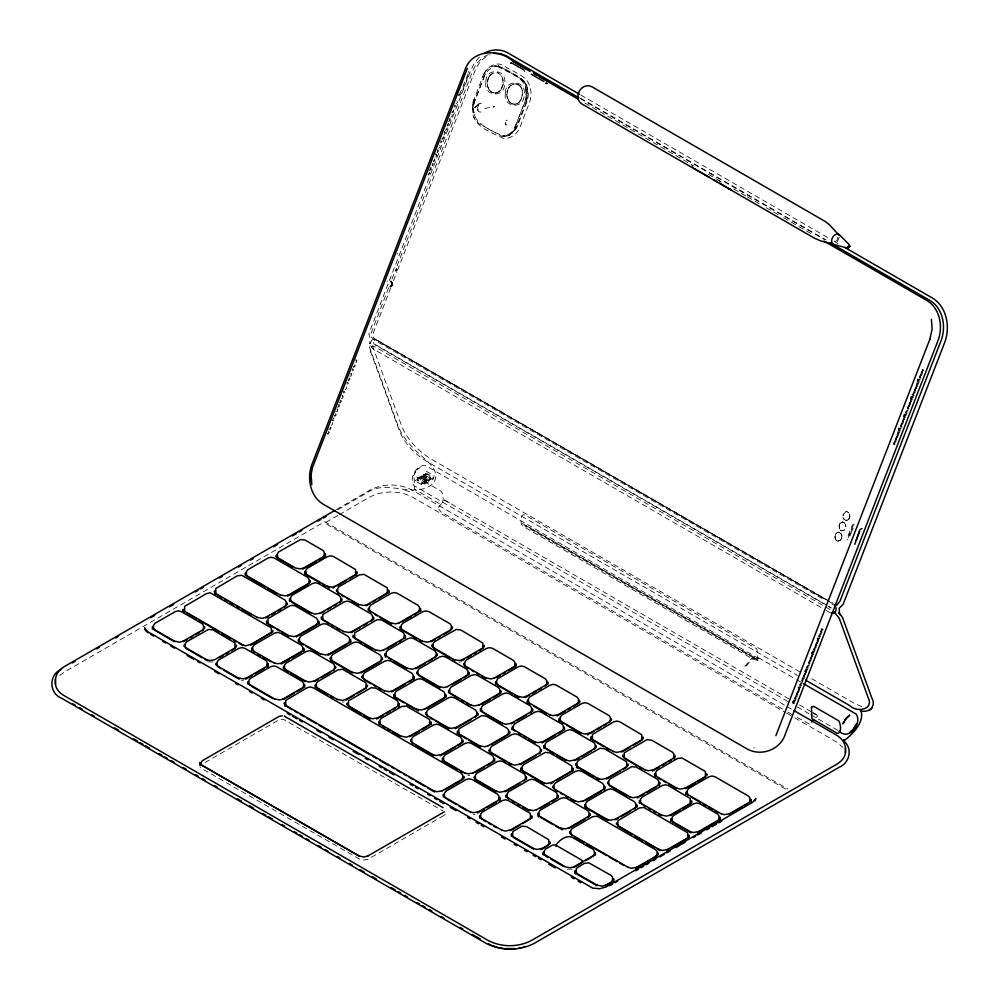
<?xml version="1.0" encoding="UTF-8"?>
<svg xmlns="http://www.w3.org/2000/svg" width="999" height="999" viewBox="0 0 999 999"><rect width="100%" height="100%" fill="white"/><g stroke="black" fill="none" stroke-linecap="round" stroke-linejoin="round"><path stroke-width="0.75" stroke-dasharray="5 3.75" d="M484.602 75.362L473.901 102.897L473.201 108.741L474.138 114.373M489.285 76.461L487.674 79.808L487.412 84.678M503.196 83.292L502.247 77.522L499.65 74.076M506.843 94.743L508.191 88.749M526.136 89.648L525.861 99.251L514.635 127.685M837.936 237.163L836.95 240.197L834.677 242.22M505.244 122.29L506.368 125.237M472.589 104.346L472.39 111.576M473.251 106.781L473.501 104.833M487.362 82.255L488.686 77.485M424.975 481.131C425.149 488.948 410.851 468.481 425.936 481.743C428.946 480.132 419.18 474.775 420.679 478.533M425.711 480.706L425.337 482.217L419.992 479.17L419.942 477.672L426.823 481.356L427.21 479.845M421.416 478.234C420.254 473.101 429.895 484.09 428.696 478.983M422.227 476.585C433.241 478.221 425.961 485.801 422.177 476.386M422.902 477.372L423.289 475.861L430.169 479.532L430.119 478.046L424.775 475L424.475 476.585M429.445 478.558C429.62 486.363 415.322 465.896 430.407 479.158C433.441 477.447 423.351 472.102 425.212 476.161M328.471 432.43L328.484 431.131M330.357 427.235L329.782 428.708M337.113 410.189L337.113 408.878M340.709 400.537L339.585 402.51M342.282 396.84L342.295 395.529M349.35 378.296L348.214 380.257M350.924 374.588L350.924 373.289M356.094 361.238L356.106 359.94M387.125 281.556L387.125 280.831M432.654 163.574L432.08 165.047M435.951 155.419L435.964 154.121M444.592 133.167L444.592 131.868M448.189 123.526L447.065 125.487M839.222 237.1L837.786 240.871L835.738 243.119M503.221 84.528L500.586 90.01M506.905 92.295L507.579 89.873M525.486 99.713L526.248 95.305L525.811 88.824M526.748 100.1L527.484 90.921M836.138 540.222L834.927 537.724L835.376 534.877M840.059 523.326L838.91 525.986L840.059 529.87M839.372 524.562L839.397 528.746M843.019 515.684L843.368 514.26M841.52 538.473L841.82 535.876L840.896 533.653M413.536 475.924L415.572 471.79L420.254 467.195M472.902 102.335L483.004 76.086M474.026 99.226L472.14 106.718L473.389 116.159M525.949 102.535L527.784 95.454L526.56 86.638M753.845 748.201L754.158 747.389M388.623 287.737L371.104 333.266L371.69 337.587L374.55 340.11L825.199 600.287M392.008 279.021L394.817 271.753M397.078 265.946L472.577 71.329C475.374 64.011 480.894 57.542 488.299 54.658M390.759 287.799L373.114 333.379L372.964 336.576L374.6 338.923L829.62 601.685M393.544 280.607L396.928 271.878M397.502 270.429L474.762 71.316C477.559 64.148 482.829 57.617 490.109 54.695M516.196 124.525L525.112 101.573M526.236 102.16L515.896 128.047M851.435 530.169L852.559 530.157M426.098 477.872C430.619 471.553 417.669 488.711 421.94 483.279M482.667 76.761L484.14 73.539M521.378 99.326L522.652 92.145M516.221 124.475C513.786 130.37 510.352 134.915 503.396 136.001L504.158 135.889L502.485 135.901C509.478 137.038 515.621 131.468 517.782 125.2L526.698 102.198C529.732 94.68 528.496 85.252 522.44 79.558M517.307 125.162L514.785 129.945M835.264 534.865L836.063 533.641M848.9 518.981L849.949 516.57L848.9 513.036M849.637 517.869L848.064 519.792M840.896 539.61L841.633 538.486M414.423 473.801L415.584 471.803M454.533 107.205L454.533 104.932L455.906 106.194L454.782 108.154M453.221 110.926L452.247 112.138M449.35 120.554L449.775 118.519M445.891 129.445L446.316 128.721M442.857 137.625L441.883 138.836M440.721 142.795L440.721 140.522L442.095 141.796L440.971 143.756M437.262 151.698L437.687 149.663M434.228 159.865L433.254 161.089M429.046 173.214L428.072 174.438M354.37 365.696L353.396 366.908M352.222 370.866L352.235 368.594L353.609 369.855L351.91 371.978M347.053 384.215L347.053 381.943L348.426 383.204L347.302 385.177M343.594 393.107L343.594 390.846L344.98 392.108L343.281 394.23M338.411 406.456L338.836 404.433M335.377 414.635L334.403 415.846M483.741 74.363C487.175 66.471 496.64 60.927 504.12 65.872C512.699 72.165 526.56 74.813 529.907 86.438C531.63 91.871 531.343 97.852 529.27 103.159L520.304 126.286C518.069 133.554 509.89 139.897 502.834 138.137C492.544 132.929 474.762 127.323 472.577 113.212M484.565 75.412L485.526 73.776M501.273 89.086C504.483 84.328 504.195 76.511 498.776 73.476M508.079 88.736L509.478 86.813M445.367 814.023L444.38 815.122M484.827 72.515C487.774 67.882 493.394 64.548 498.963 65.797L498.076 65.584L519.68 77.385L523.451 80.682M489.173 76.448L490.721 74.75M508.678 87.712L510.227 86.014M520.954 100.375L518.706 102.772L515.834 104.033M515.222 129.283L509.003 135.452L509.627 135.14L504.52 136.751L505.432 136.688L501.96 136.463L478.546 123.401L473.863 117.183M438.374 507.43L444.592 500.062L788.611 698.676M423.526 481.705L424.937 479.87M479.033 104.196L473.389 108.716L479.707 103.646C476.673 105.632 477.023 111.813 481.131 112.05C475.437 112.75 475.724 102.522 481.193 103.259L479.707 103.746M479.395 57.055L474.612 62.8L470.916 70.017L368.843 333.703L370.017 338.162L369.817 343.519L370.866 342.707L368.531 344.318L368.806 345.467L398.201 426.198C402.897 437.774 411.576 447.302 420.966 455.319C428.521 462.512 441.72 472.265 432.929 483.641C413.661 499.962 387.237 478.009 366.67 493.044L336.963 510.189M489.86 75.537L493.294 73.077L497.065 72.752M499.837 90.809L500.761 90.022M514.048 130.869L509.815 134.428L504.945 135.964M416.97 469.98L418.544 468.419M815.783 717.806L817.919 715.721M839.947 523.314L843.168 521.853L840.858 522.427M835.951 533.628L836.975 532.754M840.059 540.409L841.008 539.61M757.841 660.476L753.209 659.253L522.614 526.111C520.379 524.35 519.53 512.3 525.274 515.197L756.143 648.476L757.042 649.475L757.841 660.476L524.4 525.711M459.503 94.655L468.381 73.277L468.319 71.179M435.789 157.105L436.925 155.145L435.539 153.871M432.342 166.009L433.316 163.486M429.807 169.98L430.781 167.47M397.864 253.684L397.227 254.046M355.931 362.924L357.055 360.964L355.681 359.69M328.059 433.154L326.935 433.803L328.309 434.115L329.445 432.155L328.059 430.881M59.665 675.486L64.336 672.04L324.762 521.678L787.849 789.035M499.025 91.496L500.012 90.822M510.114 86.001L511.038 85.327M518.531 102.747L522.452 97.003L522.152 89.848M505.944 120.729L507.242 120.117M491.421 74.051L492.282 73.501M499.2 91.508L497.265 92.482M510.926 85.315L513.736 84.041M336.313 509.565L370.08 490.072C382.904 483.341 399.225 483.341 412.05 490.072L791.433 709.103M337.899 515.434L324.762 523.026L787.849 790.384M339.223 514.685L369.443 497.227C382.642 490.284 399.475 490.284 412.674 497.227L785.276 712.349M417.857 478.184L425.05 473.951L427.734 473.951L432.954 476.973L432.954 478.171L423.264 483.766L418.044 480.756L418.044 477.997M418.044 478.259L418.668 477.722M424.75 474.388L423.851 474.725M428.621 475.074L427.822 474.263L424.662 474.263M205.057 762.524L278.634 720.042L283.429 719.355L443.081 811.063M443.893 815.446L367.632 859.477L361.7 860.326L201.573 768.456L199.925 766.633M498.339 92.07L496.328 92.77M517.844 103.322L514.872 104.183M846.041 511.625L843.256 514.248L843.044 517.107M848.176 519.805L846.066 520.329L847.202 520.267M836.862 532.742L839.172 532.167L837.924 532.23M844.18 530.119L842.07 530.631L844.068 530.107L845.629 528.184L845.504 524.363L844.03 522.602M839.098 540.871L838.061 540.946L840.171 540.422M459.115 94.893L458.354 95.067M455.931 103.871L457.48 102.497L457.067 100.949M450.761 117.22L452.31 115.847L451.885 114.298M447.302 126.111L448.851 124.738L448.439 123.189M445.579 130.557L447.127 129.196L447.127 127.884M443.856 135.015L445.554 132.892L444.168 131.631M442.12 139.46L443.668 138.087L443.256 136.538M438.673 148.364L440.222 146.99L439.81 145.442M436.95 152.81L438.499 151.436L438.074 149.887M433.491 161.713L435.04 160.34L434.627 158.791M428.309 175.062L429.857 173.689L429.445 172.14M353.634 367.532L355.182 366.158L354.77 364.61M349.95 375.811L350.187 376.436L351.311 375.786L351.311 373.514M348.451 380.881L350 379.508L349.588 377.959M345.005 389.772L346.553 388.411L346.141 386.863M339.822 403.121L341.371 401.76L340.959 400.212M334.64 416.471L336.188 415.097L335.776 413.561M331.193 425.374L332.742 424.001L332.33 422.452M484.69 108.516L494.555 106.693L493.094 106.955M213.212 661.9L208.079 661.9M459.265 662.25L460.951 661.937M342.507 702.085L344.205 701.785M572.19 869.155L567.057 869.155M513.623 84.028L516.57 84.016M495.367 92.932L496.491 92.782M809.377 724.075L794.58 716.021M845.928 511.613L847.177 511.538M495.541 92.944L493.556 92.807M515.047 104.208L513.061 104.071M241.571 680.569L243.331 680.569M467.982 775.536L469.73 775.536M473.339 814.385L475.087 814.385M414.96 480.806L425.424 474.812L426.585 471.428M843.006 522.252L844.143 522.614M839.123 532.579L841.008 533.666L841.932 535.889M496.715 66.196L495.929 66.134L502.422 67.907L522.077 79.445M497.177 66.246L498.114 66.321C491.545 65.946 486.151 71.304 484.065 77.135L475.149 100.137C472.802 106.069 472.964 113.062 476.136 118.644C482.942 127.422 494.28 132.855 504.657 136.101L503.746 136.014M847.127 511.963L848.139 512.3M846.041 520.741L843.281 518.431M853.77 525.886L852.859 525.799L848.014 538.299L850.624 539.797M852.334 528.159L853.308 528.234M851.96 529.108L852.934 529.195M851.223 531.031L852.184 531.118M842.02 531.056L840.896 530.669M850.848 531.992L851.81 532.08M850.474 532.954L851.448 533.041M850.099 533.916L851.073 534.003M849.724 534.877L850.698 534.964M849.35 535.839L850.324 535.926M838.011 541.358L836.026 540.222M756.493 658.641C749.662 656.368 749.025 667.195 743.656 666.758C748.351 664.697 750.349 655.207 757.542 657.155L795.516 679.07M409.615 491.683L404.52 490.197M691.92 165.797L692.557 165.984M497.602 66.371C507.08 69.818 516.958 74.888 524.188 82.068M496.89 72.74L498.014 73.039M516.396 83.991L517.519 84.303M492.607 92.52L493.668 92.82M512.112 103.784L513.174 104.083M861.925 706.705L854.595 703.508L808.703 677.01M499.25 66.871L498.538 66.633C507.942 73.064 523.139 76.498 525.686 87.9M854.495 524.213L852.996 524.35L851.91 525.774L847.115 538.149L847.289 539.959M447.839 502.06L444.468 500.162L449.488 502.884M831.942 604.183L833.478 604.857M830.693 612.949L824.525 609.49M497.839 73.027L498.938 73.489M517.345 84.291L518.456 84.753M491.67 92.07L492.719 92.532M512.225 103.796L510.302 102.735M580.744 94.98L828.708 238.137M834.09 241.246L838.136 243.581M580.444 98.152L826.136 239.997M580.244 98.576L824.774 239.748M584.964 103.084L693.781 165.909M708.428 174.363L721.74 182.043M733.716 188.961L746.041 196.079M747.389 196.853L760.826 204.62M766.196 207.717L778.283 214.698M783.666 217.794L813.211 234.865M718.643 180.682L721.253 182.193M458.029 94.98L459.765 95.267L461.401 93.319L469.031 73.651L468.706 71.354M451.673 112.3L453.608 112.113L453.621 109.84M448.226 121.191L450.162 121.016L450.162 118.744M429.233 170.142L431.168 169.955L431.168 167.695M829.42 601.173L376.061 339.423C369.992 336.963 368.606 347.427 373.863 349.313L823.176 608.716M826.31 599.875L375.799 339.772C372.202 338.224 372.552 343.868 375.162 344.817L827.022 605.694M827.659 600.649L833.054 603.771M827.122 605.431L375.949 344.942L373.426 344.405L372.652 346.291L401.985 426.81C407.704 440.197 418.481 451.123 430.706 458.778L800.599 672.327M828.471 606.206L831.168 607.754M828.371 606.468L831.068 608.029M830.094 609.527L375.387 347.003L372.14 345.991L370.379 348.601L370.779 352.197L399.675 431.493C404.97 443.931 414.985 454.083 426.348 461.188L797.502 675.461M341.87 395.292L343.107 396.004L343.094 397.302L342.12 398.526L340.746 398.214M337.287 407.105L339.223 406.93L339.235 404.657M335.564 411.563L337.5 411.376L337.5 409.103M796.79 679.807L800.898 682.18M522.19 523.364L757.579 659.265M426.223 471.253L434.053 475.774L433.341 479.095L422.864 485.152L414.647 480.619M427.734 474.388L428.471 474.812M418.044 480.319L418.781 480.756L417.857 480.357M328.659 429.358L330.594 429.17L331.019 427.147M799.412 704.907L811.575 711.925M812.924 712.712L816.982 715.047M787.936 701.535L413.911 485.589C408.641 478.084 416.396 464.647 425.537 465.472L759.64 659.178L758.478 660.376L523.276 523.988M797.289 706.93L809.477 713.973M810.763 714.71L837.761 730.294M782.417 709.003L440.596 511.65L438.886 509.115M787.824 712.125L793.218 715.247M786.625 713.124L793.368 717.02M794.717 717.806L836.575 741.957L842.919 747.314M518.281 84.74L520.117 86.064M511.288 103.347L509.515 102.023M490.796 91.471L491.783 92.083M832.117 602.734L833.054 603.384M848.026 512.3L849.013 513.049M839.947 529.857L841.008 530.681M519.155 85.327L520.816 86.876M490.01 90.759L490.909 91.483M508.216 100.287L509.627 102.035M490.122 90.772L488.711 89.023M505.956 124.925L505.157 123.464M523.738 81.081L525.237 83.654M520.641 86.863L521.928 88.799M508.928 101.211L506.805 95.929M844.055 519.555L842.931 517.107M524.862 82.78L526.123 85.39M521.241 87.787L522.627 90.984M487.799 86.963L488.823 89.036M474.762 116.034L474.113 114.323M525.799 84.64L527.36 89.223M488.311 88.037L487.5 85.839M370.279 350.399L370.779 352.197M849.5 514.048L849.837 516.558M835.389 539.06L835.027 536.301M525.262 86.776L526.161 89.685M507.417 98.227L506.73 94.73M487.612 85.839L487.212 83.466M526.448 91.521L526.585 93.431M473.189 108.716L473.314 110.639M845.941 525.574L845.953 526.873M485.914 82.155C483.079 96.866 505.369 98.314 504.645 83.392C507.48 68.694 485.189 67.245 485.914 82.155M505.419 93.419C502.584 108.129 524.875 109.578 524.15 94.655C526.985 79.957 504.695 78.509 505.419 93.419M375.911 334.802L375.911 334.802M414.098 477.822L414.535 489.21L439.997 503.983C444.78 503.983 443.181 494.055 441.433 491.408L416.308 476.91L414.098 477.822M333.803 418.331L332.105 420.454L332.917 420.929L334.465 419.555L334.465 418.244L333.241 417.532L333.803 418.331M692.494 166.109L691.857 165.934L692.494 166.121M815.309 714.098L812.774 712.924L816.97 715.671L815.309 714.098"/><path stroke-width="1.5" d="M845.466 750.823C846.016 756.755 841.395 761.613 836.575 764.347L531.468 940.496C518.256 947.439 501.423 947.439 488.224 940.496L64.336 695.766C59.515 693.044 54.895 688.186 55.444 682.242M55.444 681.518C54.895 674.999 59.465 669.28 64.923 666.258L334.965 510.339M200.986 762.824L202.385 760.701L278.958 716.495L282.28 715.759M251.648 649.625L251.648 650.636L251.648 648.039L253.259 650.886M289.61 600.049L289.61 601.061L289.61 598.451L291.221 601.298M303.821 649.962L303.821 650.973L303.821 648.376L302.21 651.223L282.08 662.849M304.67 687.212L304.67 684.615L303.059 687.462M318.806 622.864L318.806 623.875L318.806 621.266L317.195 624.113M324.85 557.142L325.387 555.157M341.783 601.398L341.783 598.788L340.172 601.635M350.612 641.221L350.612 642.232L350.612 639.635L349.001 642.482M388.773 591.758L388.773 592.769L388.773 590.172L387.162 593.019M420.579 610.114L420.579 611.138L420.579 608.528L418.968 611.376M431.044 721.827L431.044 724.425L431.044 722.839L429.433 724.662M442.47 759.802L442.47 760.813L442.47 758.216L444.08 761.063M457.455 732.704L457.455 733.716L457.455 731.106L459.065 733.953M463.686 778.009L463.686 776.423L463.686 779.02M480.432 711.226L480.432 708.628L482.042 711.475M494.655 761.151L494.655 758.541L493.044 761.388M495.616 684.253L495.616 681.643L497.227 684.49M512.237 728.583L512.237 729.595L512.237 726.985L513.848 729.832M521.066 769.43L521.066 770.441L521.066 767.831L522.677 770.679M527.422 701.598L527.422 702.609L527.422 699.999L529.033 702.846M543.244 853.733L543.244 854.744L543.244 852.135L544.855 854.982L543.468 853.933L565.571 866.945L570.554 867.794L573.901 866.82M544.043 746.94L544.043 747.951L544.043 745.354L545.654 748.201M559.228 719.954L559.228 720.966L559.228 718.368L560.839 721.216M575.586 874.088L575.049 872.09M591.033 738.323L591.033 739.335L591.033 736.725L592.644 739.572M639.46 802.035L639.46 803.046L639.46 800.436L641.071 803.283M655.182 777.035L654.645 775.049M671.028 820.254L671.028 821.265L671.028 818.668L672.639 821.515M686.213 793.268L686.213 794.292L686.213 791.683L687.824 794.53M755.756 798.451L755.119 800.836M845.466 750.099C846.016 743.568 841.433 737.861 835.988 734.827L794.13 710.664M456.893 93.244L457.092 92.208M844.879 247.477L932.467 298.052C947.227 307.143 950.486 327.709 944.517 342.994L843.069 604.407L839.235 608.191L839.46 613.249L842.532 617.544L871.89 698.114C876.772 706.43 868.418 713.461 860.389 710.701L861.375 709.627L860.913 710.214C864.809 722.564 852.609 734.003 843.818 741.033L843.88 739.747L843.855 741.133C852.984 748.351 849.625 762.886 839.347 767.182L534.24 943.331C519.53 951.073 500.774 951.073 486.063 943.331L61.563 698.239C48.676 693.144 48.676 674.288 61.563 669.193M843.843 742.382L843.88 739.747M311.8 484.69L311.126 474.8L312.3 468.032M849.35 246.578L849.138 245.629L848.85 247.615L849.475 246.803L849.475 245.717L848.338 247.702L849.162 247.053L848.713 245.829L849.262 247.252L848.226 246.428L849.649 246.378L848.151 247.552L848.988 247.402L849 245.667L849.562 246.741L848.089 247.44L849.612 246.553L848.051 246.978L849.375 245.654L848.813 246.778L848.338 246.266L849.287 246.89M849.212 246.428C848.913 245.991 848.101 248.551 848.925 246.591M396.653 269.518L395.916 270.841M792.831 701.485L792.831 702.784L794.055 703.496L793.643 701.947L795.192 700.586L793.805 700.274M811.825 652.547L811.825 653.846L813.049 654.557L812.637 653.009L814.185 651.635L812.799 651.323M392.045 285.102L391.758 282.18M755.619 799L752.597 802.334L606.093 886.925L599.737 888.748L592.694 888.111L147.777 631.73L144.755 628.396M856.418 723.738L853.021 729.632L849.762 732.392M312.287 468.056L467.357 68.382M929.794 339.448L932.092 329.258L931.418 319.318M266.833 666.683L267.17 662.312L265.821 660.439L244.817 648.314L241.87 647.602L238.911 648.314L218.494 660.102L217.145 661.975L217.145 665.346M323.963 556.668L324.3 552.297L322.952 550.424L305.057 540.084L300.549 539.547L278.721 551.873L277.385 553.746L277.722 558.116L292.57 566.982M403.983 638.611L404.308 634.24L402.972 632.367L381.968 620.242L379.021 619.53L376.061 620.242L354.633 632.904L354.633 638.274L362.113 642.881M397.827 706.555L398.151 702.185L396.815 700.311L375.811 688.186L371.303 687.649L348.476 700.861L348.476 706.218L361.139 713.823M412.799 679.457L413.136 675.087L411.8 673.214L390.796 661.088L387.837 660.376L384.89 661.088L364.46 672.876L363.124 674.75L363.124 678.121L364.46 679.994M444.605 697.814L444.942 693.443L443.606 691.57L422.602 679.445L419.642 678.733L416.695 679.445L396.266 691.246L394.93 693.119L395.267 697.477M514.572 666.708L514.91 662.349L513.573 660.476L492.569 648.351L489.61 647.639L486.663 648.351L466.233 660.139L464.897 662.012L464.897 665.384M498.588 800.486L498.926 796.116L497.589 794.242L472.065 779.507L469.118 778.808L466.158 779.507L445.741 791.308L444.405 793.181L444.405 796.54M556.843 798.363L557.18 794.005L555.844 792.132L534.84 780.007L531.88 779.295L528.933 780.007L508.503 791.795L507.167 793.668L507.167 797.027L508.503 798.913M603.633 789.622L603.97 785.264L602.622 783.391L581.618 771.265L578.671 770.554L575.711 771.265L555.294 783.054L553.946 784.927L553.946 788.298M658.416 785.501L658.753 781.143L657.404 779.27L636.4 767.145L631.905 766.608L610.077 778.933L608.741 780.806L608.741 784.178L610.077 786.051L626.91 795.766M673.601 758.528L673.938 754.158L672.589 752.284L651.585 740.159L647.09 739.622L624.25 752.821L624.25 758.191L636.912 765.783M718.693 820.304L719.03 815.946L717.682 814.073L699.787 803.733L696.827 803.021L693.88 803.733L673.451 815.521L672.115 817.394L672.115 820.766L673.451 822.639L691.071 832.804M749.65 802.434L749.987 798.064L748.651 796.191L714.972 776.747L712.012 776.036L709.065 776.747L688.636 788.536L687.3 790.409L687.3 793.78L688.636 795.654M457.642 90.809L459.278 86.601M460.364 83.791L464.173 73.976M929.807 339.41L775.861 735.676M859.627 530.319L854.807 544.305M856.243 540.309L859.602 531.668M843.868 721.74L842.969 723.913L846.415 717.919L849.762 715.109L845.029 719.755M267.707 667.157L268.244 666.183M356.968 572.814L355.357 574.65M356.431 575.387L356.968 571.803M373.589 618.169L371.978 619.992M405.394 636.525L403.783 638.361M399.238 704.47L397.627 706.305M398.701 707.042L399.238 706.068M413.686 679.932L414.223 678.958M437.2 654.894L435.589 656.718M452.385 627.909L450.774 629.732M446.029 695.729L444.418 697.564M469.006 673.251L467.395 675.087M484.19 646.266L482.579 648.101M462.849 741.196L461.238 743.031M477.834 714.098L476.223 715.933M500.811 691.608L499.2 693.443M515.996 664.635L514.385 666.458M515.459 667.195L515.996 666.221M463.686 777.434L462.087 779.27M509.64 732.454L508.029 734.29M532.617 709.977L531.006 711.812M547.802 682.991L546.191 684.827M500.012 798.401L498.401 800.236M499.475 800.973L500.012 799.999M526.461 777.921L524.85 779.757M541.433 750.823L539.822 752.659M564.423 728.333L562.812 730.169M579.607 701.348L577.996 703.184M531.818 816.77L530.207 818.593M558.266 796.29L556.655 798.114M573.239 769.18L571.628 771.016M596.228 746.703L594.617 748.538M611.4 719.717L609.802 721.553M550.074 842.944L548.463 844.779M590.072 814.647L588.461 816.483M605.044 787.549L603.433 789.372M604.507 790.109L605.044 786.538M628.021 765.059L626.423 766.895M643.206 738.074L641.595 739.909M595.429 853.483L593.818 855.319M636.85 805.906L635.239 807.741M659.827 783.428L658.216 785.264M675.012 756.443L673.401 758.278M659.29 785.988L659.827 782.417M674.475 759.003L675.012 755.431M613.686 879.669L612.075 881.505M658.191 853.983L656.58 855.806M691.633 801.785L690.022 803.621M706.817 774.799L705.207 776.635M689.148 836.101L687.537 837.936M720.117 818.231L718.506 820.054M751.073 800.349L749.462 802.185M854.382 727.821L855.544 725.811M917.582 379.982L917.994 379.258M911.088 397.053L910.676 399.076L911.9 399.787L911.488 398.239L913.036 396.865L911.65 396.553M904.182 414.847L903.77 416.87L904.994 417.582L904.582 416.046L906.13 414.672L904.744 414.36M898.588 428.921L899.013 428.196M396.228 270.617L396.503 268.956M271.541 632.417L251.024 644.954M545.953 83.292L547.102 83.466M860.226 529.283L862.012 528.546M851.423 731.193L852.996 729.645M811.513 721.977L813.648 719.892M870.054 710.002L872.09 708.016M817.419 638.473L819.367 638.286L817.819 639.66L818.231 641.208L817.419 640.734M798.438 687.412L800.374 687.237L798.825 688.598L799.237 690.147L798.426 689.685M202.21 630.831L203.559 628.958L203.559 625.586L202.21 623.713L181.206 611.588L178.259 610.876L175.3 611.588L154.882 623.376L153.546 625.249L153.546 628.621M284.79 607.005L286.139 605.132L286.139 601.76L284.79 599.887L241.733 575.299L237.225 575.836L215.796 588.498L215.796 593.868L222.14 597.827M339.36 602.759L340.372 601.885M371.166 621.128L372.515 619.243L372.515 615.884L371.166 614.01L350.162 601.885L347.215 601.173L344.255 601.885L322.827 614.547L322.827 619.917L329.008 623.776M348.189 643.606L349.188 642.732M302.247 688.586L303.246 687.699M333.204 670.704L334.215 669.829M418.156 612.499L419.155 611.625M379.995 661.962L381.331 660.089L381.331 656.73L379.995 654.857L358.991 642.732L356.031 642.02L353.084 642.732L332.667 654.52L331.318 656.393L331.656 660.751M449.962 630.869L451.298 628.995L451.298 625.624L449.962 623.751L428.958 611.625L425.999 610.913L423.052 611.625L402.634 623.413L401.286 625.287L401.286 628.658M434.777 657.841L436.113 655.968L436.113 652.609L434.777 650.736L413.773 638.611L410.814 637.899L407.867 638.611L387.45 650.399L386.101 652.272L386.438 656.63M467.582 675.336L463.898 677.759M498.389 694.567L499.388 693.693M475.399 717.057L476.748 715.184L476.748 711.812L475.399 709.939L454.408 697.814L451.448 697.102L448.501 697.814L428.072 709.602L426.735 711.475L426.735 714.847M461.426 743.281L457.742 745.704M545.379 685.951L546.715 684.078L546.715 680.706L545.379 678.833L524.375 666.708L521.416 665.996L518.469 666.708L498.039 678.496L496.703 680.369L496.703 683.741L498.039 685.614M530.194 712.936L531.53 711.063L531.53 707.692L530.194 705.818L509.19 693.693L506.231 692.981L503.284 693.693L482.854 705.481L481.518 707.354L481.518 710.726M507.205 735.414L508.216 734.54M461.263 780.394L462.275 779.52M492.232 762.512L493.231 761.638M578.184 703.433L573.151 706.63M539.01 753.783L540.022 752.909M524.038 780.881L525.374 779.008L525.374 775.636L524.038 773.763L503.034 761.638L500.074 760.926L497.127 761.638L476.698 773.426L475.362 775.299L475.362 778.671L476.698 780.544M608.978 722.677L609.989 721.802M593.793 749.662L595.142 747.789L595.142 744.417L593.793 742.544L572.802 730.419L569.842 729.707L566.895 730.419L546.465 742.207L545.129 744.08L545.129 747.452M587.649 817.607L588.985 815.733L588.985 812.362L587.649 810.489L566.645 798.363L563.686 797.652L560.739 798.363L540.309 810.152L538.973 812.025L539.31 816.395M634.427 808.865L635.776 806.992L635.776 803.621L634.427 801.747L613.423 789.622L610.476 788.91L607.517 789.622L587.1 801.41L585.751 803.283L585.751 806.655L587.1 808.528M592.994 856.443L594.005 855.569M547.652 845.903L548.988 844.03L548.651 839.659L526.648 826.66L522.14 826.123L512.862 831.505L512.524 835.876L513.861 837.749L533.279 848.963M203.022 629.707L204.633 626.86L204.633 628.446M323.776 556.418L325.387 553.571L325.387 556.168M308.591 583.404L310.202 580.556L310.202 582.142M285.614 605.881L287.213 603.034L287.213 604.62M266.633 666.433L268.244 663.586L268.244 665.172M334.016 669.58L335.627 666.733L335.627 668.331M380.806 660.839L382.417 657.991L382.417 659.59M365.821 687.949L367.432 685.102L367.432 686.688M412.612 679.208L414.223 676.36L414.223 677.946M390.809 286.513L392.395 284.078L391.096 281.568M391.658 285.976L390.147 286.701M270.629 632.979L272.764 630.444L272.764 632.03M72.365 662.961L75.062 661.4M96.666 648.925L99.363 647.364M115.559 638.024L118.269 636.463M150.662 617.757L154.708 615.409M169.568 606.843L173.614 604.507M195.217 592.032L197.914 590.471M200.612 588.911L203.309 587.35M219.518 577.996L222.215 576.448M238.411 567.095L241.109 565.534M250.562 560.077L253.259 558.516M273.514 546.828L277.56 544.492M292.42 535.914L296.466 533.578M299.163 532.017L301.86 530.457M318.069 521.103L320.766 519.542M323.464 517.981L326.161 516.433M303.634 568.044L324.038 556.268M302.834 569.155L316.246 561.413M318.931 559.865L322.952 557.542M182.892 641.333L203.284 629.557M183.429 641.67L187.45 639.348M190.135 637.799L192.819 636.251M195.504 634.702L199.525 632.379M288.449 595.029L308.853 583.241M287.65 596.141L307.779 584.527M265.472 617.507L285.876 605.731M266.009 617.857L268.694 616.308M271.378 614.76L275.399 612.424M278.084 610.876L280.769 609.328M335.227 586.276L355.619 574.5M337.1 585.851L346.491 580.419M349.175 578.871L355.557 574.9L355.557 569.53L333.541 556.53L330.594 555.819L327.635 556.53L307.217 568.319L305.869 570.192L306.206 574.562M219.256 657.717L223.277 655.394M225.961 653.846L228.646 652.285M231.331 650.736L235.027 648.314L235.027 642.956L213.012 629.944L208.516 629.407L186.688 641.745L185.339 643.618L185.339 646.977L186.688 648.851L202.223 657.829M250.487 644.605L270.879 632.829M320.042 613.261L340.434 601.485M321.915 612.837L324.6 611.288M327.285 609.727L331.306 607.404M333.991 605.856L336.675 604.308M297.065 635.739L317.457 623.963M296.253 636.863L316.383 625.249L317.719 623.364L317.719 620.004L316.383 618.131L295.379 606.006L292.432 605.294L289.473 606.006L268.044 618.668L268.044 624.025L274.226 627.896M367.033 604.645L387.425 592.857M366.221 605.756L370.242 603.433M372.927 601.885L375.612 600.337M378.296 598.788L387.362 593.256L387.362 587.899L363.948 574.363L359.44 574.9L339.023 586.688L337.674 588.561L337.674 591.932M246.503 678.059L266.895 666.271M245.692 679.17L252.397 675.299M255.082 673.751L264.485 668.331M302.472 651.073L280.744 663.361L277.098 663.686L273.751 662.712M281.268 663.96L289.323 659.315M292.008 657.767L301.398 652.347M351.848 631.618L372.24 619.842M351.036 632.742L360.427 627.322M363.112 625.774L367.145 623.451M328.858 654.108L349.263 642.332M328.059 655.232L346.84 644.38M398.838 623.001L419.23 611.226M402.048 621.803L411.451 616.371M414.123 614.822L416.808 613.274M282.917 699.088L303.321 687.3M313.886 681.206L334.278 669.43M283.454 699.425L294.193 693.231M296.878 691.683L300.899 689.36M314.423 681.555L318.444 679.233M321.129 677.684L330.519 672.252M383.653 649.987L404.046 638.211M386.863 648.776L396.266 643.356M398.951 641.808L401.623 640.259M360.664 672.464L381.069 660.689M361.201 672.814L378.646 662.737M430.631 641.358L451.036 629.582M431.168 641.708L435.202 639.385M437.887 637.837L440.571 636.288M443.244 634.74L448.613 631.643M345.691 699.575L366.084 687.787M346.228 699.912L354.27 695.267M356.955 693.718L366.021 688.199L366.021 682.829L342.607 669.293L338.099 669.829L317.682 681.618L316.333 683.491L316.671 687.861M415.459 668.343L435.851 656.568M415.984 668.693L425.387 663.274M428.072 661.725L432.092 659.402M392.47 690.833L412.874 679.058M391.67 691.957L405.082 684.203M409.115 681.88L411.8 680.331M462.437 659.727L482.842 647.951M461.638 660.851L464.323 659.303M467.008 657.742L471.029 655.419M473.713 653.87L476.398 652.322M479.083 650.774L482.767 648.351L482.767 642.981L460.764 629.982L456.256 629.445L434.428 641.77L433.091 643.643L433.091 647.015L434.428 648.888L449.962 657.854M377.497 717.931L397.889 706.156M376.685 719.055L383.391 715.184M386.076 713.623L390.109 711.3M392.794 709.752L395.479 708.204M447.252 686.713L467.657 674.937M451.823 684.727L461.213 679.308M424.275 709.19L444.68 697.414M426.161 708.766L443.606 698.688M494.243 678.084L514.647 666.308M496.128 677.659L500.149 675.336M502.834 673.788L505.519 672.24M508.204 670.691L513.573 667.582M409.303 736.288L429.695 724.512M409.827 736.638L419.23 731.218M421.915 729.67L429.632 724.912L429.632 719.555L406.218 706.018L401.71 706.555L381.293 718.343L379.945 720.217L380.282 724.587M479.058 705.069L499.463 693.294M480.944 704.645L490.334 699.225M493.019 697.677L497.04 695.341M456.081 727.559L476.486 715.784M455.282 728.671L471.378 719.38M526.048 696.453L546.453 684.677M525.249 697.577L529.27 695.242M531.955 693.693L535.976 691.37M538.661 689.822L541.346 688.274M441.108 754.657L461.501 742.881M440.297 755.781L455.057 747.252M510.864 723.438L531.268 711.663M511.401 723.776L514.085 722.227M516.77 720.679L526.161 715.259M487.887 745.916L508.291 734.14M491.108 744.717L505.869 736.188M557.854 714.809L578.259 703.034M557.042 715.933L565.097 711.288M567.782 709.74L570.466 708.191M441.945 790.896L462.35 779.12M472.902 773.014L493.306 761.238M445.167 789.685L459.927 781.168M474.787 772.589L484.178 767.17M486.863 765.621L490.884 763.298M542.669 741.795L563.074 730.019M541.87 742.919L555.282 735.164M557.966 733.616L562 731.293M519.692 764.285L540.097 752.497M520.229 764.622L536.326 755.331M367.632 856.106L444.23 811.887M589.66 733.179L610.064 721.403M590.197 733.516L594.218 731.193M596.903 729.645L600.936 727.322M603.621 725.774L606.293 724.225M504.707 791.383L525.112 779.607M505.244 791.732L520.004 783.204M478.259 811.862L498.663 800.087M477.46 812.986L484.165 809.103M486.85 807.554L496.241 802.135M574.475 760.164L594.88 748.376M575.012 760.501L579.033 758.179M581.718 756.63L591.121 751.211M551.498 782.642L571.89 770.866M550.686 783.765L553.371 782.217M556.056 780.669L571.828 771.265L571.828 765.896L549.812 752.896L545.317 752.359L523.488 764.685L522.152 766.558L522.152 769.929L523.488 771.802L544.205 783.765M621.465 751.535L641.857 739.76M622.002 751.885L630.057 747.24M632.742 745.691L641.795 740.159L641.795 734.802L619.78 721.79L616.833 721.078L613.873 721.79L592.444 734.465L592.444 739.822L603.808 746.678M536.513 809.739L556.918 797.964M539.735 808.541L549.125 803.121M551.81 801.573L555.844 799.237M510.064 830.219L530.469 818.443M510.601 830.569L519.992 825.149M522.677 823.601L530.394 818.843L530.394 813.486L508.391 800.486L505.432 799.774L502.485 800.486L482.055 812.274L480.719 814.148L480.719 817.519L482.055 819.392M606.281 778.521L626.685 766.745M606.818 778.87L620.242 771.116M622.914 769.567L626.61 767.145L626.61 761.775L604.607 748.775L600.099 748.239L578.271 760.564L576.935 762.437L576.935 765.808L578.271 767.682L593.806 776.648M583.304 800.998L603.696 789.222M585.177 800.574L601.286 791.283M653.271 769.904L673.663 758.116M652.459 771.016L659.178 767.145M661.862 765.596L665.883 763.273M668.568 761.725L671.253 760.177M568.319 828.109L588.723 816.333M568.856 828.446L584.964 819.155M541.87 848.588L548.726 844.63M541.071 849.712L546.328 846.665M638.086 796.877L658.491 785.102M637.275 798.001L643.993 794.13M646.678 792.582L656.068 787.162M615.109 819.367L635.501 807.592M615.646 819.717L618.331 818.169M621.003 816.608L630.406 811.188M685.077 788.261L705.469 776.485M685.614 788.611L695.004 783.179M697.689 781.63L705.406 776.885L705.406 771.515L681.992 757.979L677.484 758.516L657.067 770.304L655.719 772.177L656.056 776.548M573.676 866.945L594.08 855.169M574.1 867.357L581.468 863.111M585.639 860.701L591.77 857.154M669.892 815.246L690.284 803.471M670.429 815.596L679.819 810.164M682.504 808.616L690.222 803.87L690.222 798.501L668.206 785.501L665.259 784.789L662.3 785.501L641.882 797.289L640.546 799.163L640.546 802.534L641.882 804.407M605.481 885.314L612.362 881.343M636.438 867.432L656.842 855.656M667.407 849.562L687.799 837.786M698.363 831.68L718.768 819.904M729.32 813.81L749.725 802.035M605.993 885.676L612.262 881.755L612.599 877.384L611.263 875.511L588.848 862.849L584.353 863.386L576.473 868.231L576.136 872.602L577.472 874.475L596.89 885.688M635.639 868.556L645.029 863.136M647.714 861.588L650.399 860.039M653.084 858.478L657.105 855.057L657.105 851.697L655.769 849.812L597.04 816.183L592.544 816.72L572.115 828.521L570.779 830.394L570.779 833.753L572.115 835.626M666.595 850.686L669.28 849.138M671.965 847.577L687.737 838.186L687.737 832.816L643.831 807.454L639.323 807.991L617.894 820.654L617.894 826.011L632.192 834.565M697.552 832.804L717.682 821.19M732.542 812.612L741.932 807.18M744.617 805.631L747.302 804.083M609.877 885.726L612.487 884.215M615.084 882.716L617.657 881.23M635.851 870.728L638.411 869.255M641.033 867.731L643.718 866.183M646.153 864.784L648.838 863.223M653.109 860.763L655.794 859.215M659.827 856.88L664.385 854.257M666.795 852.859L670.404 850.773M675.774 847.676L680.044 845.216M681.143 844.58L685.164 842.257M693.194 837.624L695.604 836.238M697.752 834.989L701.36 832.904M706.73 829.807L709.415 828.258M712.1 826.71L716.383 824.237M718.818 822.826L721.753 821.141M367.944 855.931L363.811 856.992L358.916 855.931L200.712 764.547L199.837 762.861M484.99 52.922C491.983 48.926 500.986 48.963 507.967 52.959L579.395 94.206M250.724 644.48L246.066 645.741L243.394 645.192M605.731 885.164L602.36 886.163L597.152 885.176M303.858 567.907L300.512 568.893L295.529 568.044L277.909 557.867L276.298 556.031M288.674 594.892L285.327 595.866L280.12 594.892M183.117 641.196L179.77 642.182L174.563 641.196M335.452 586.151L332.105 587.125L326.898 586.151M265.697 617.382L262.35 618.356L257.143 617.382M320.267 613.136L315.06 614.11L311.688 613.124M367.257 604.507L363.911 605.481L358.703 604.507M297.277 635.614L293.943 636.588L288.961 635.739L268.244 623.788L266.633 621.952M352.073 631.493L348.726 632.467L343.519 631.493M246.728 677.921L243.381 678.895L238.174 677.921M399.051 622.877L395.716 623.851L390.509 622.877M329.083 653.97L325.749 654.957L320.542 653.97M383.878 649.862L380.532 650.836L375.324 649.862M314.111 681.081L308.903 682.055L305.532 681.068M283.142 698.95L279.795 699.924L274.6 698.95M430.856 641.233L427.51 642.207L422.302 641.233M360.889 672.339L357.542 673.314L352.335 672.339M415.671 668.219L412.337 669.193L407.13 668.219M345.916 699.437L342.57 700.411L337.362 699.437M462.662 659.602L459.315 660.576L454.108 659.602M392.694 690.696L389.348 691.683L384.14 690.696M447.477 686.575L444.13 687.562L438.936 686.575M377.722 717.806L372.515 718.781L369.168 717.806M494.468 677.959L491.121 678.933L485.914 677.959M424.5 709.065L421.153 710.039L415.946 709.065M479.283 704.944L474.075 705.918L470.729 704.944M409.515 736.163L406.181 737.137L400.974 736.163M526.273 696.315L522.927 697.302L517.719 696.315M456.306 727.422L451.098 728.396L447.752 727.422M511.088 723.301L505.881 724.287L502.534 723.301M441.321 754.532L436.113 755.506L432.779 754.532M558.079 714.685L552.872 715.659L549.525 714.685M488.111 745.791L484.765 746.765L479.557 745.791M542.894 741.67L537.687 742.644L534.34 741.67M473.126 772.889L467.919 773.863L464.572 772.889M442.17 790.758L436.963 791.745L433.616 790.758M589.885 733.041L584.677 734.028L581.331 733.041M519.917 764.148L514.71 765.122L511.363 764.148M574.7 760.027L569.492 761.001L566.146 760.027M504.932 791.245L499.725 792.232L496.378 791.245M621.69 751.41L616.483 752.384L613.136 751.41M478.484 811.737L473.276 812.711L469.93 811.737M551.723 782.517L546.515 783.491L543.169 782.517M606.505 778.396L601.298 779.37L597.951 778.396M536.738 809.615L533.391 810.589L528.409 809.739L507.205 797.502M653.496 769.767L648.289 770.741L644.917 769.754M510.289 830.094L505.082 831.068L501.735 830.094M583.528 800.873L578.321 801.847L574.974 800.873M638.311 796.752L633.104 797.726L629.757 796.752M568.543 827.971L565.197 828.958L559.989 827.971M685.302 788.136L680.094 789.11L676.748 788.136M542.095 848.451L536.888 849.437L533.541 848.451M615.334 819.242L610.127 820.216L606.78 819.242M670.117 815.122L666.77 816.096L661.613 815.147M729.545 813.686L724.337 814.66L720.991 813.686M698.588 831.555L693.381 832.529L690.034 831.555M667.632 849.425L662.424 850.411L659.078 849.425M636.663 867.307L631.455 868.281L628.109 867.307M332.904 587.974L334.415 587.4M587.337 734.877L588.848 734.29M848.813 247.115L848.426 246.965M523.114 947.089L525.274 946.453M919.942 379.071L918.393 380.444L918.805 381.993L917.582 381.281M916.832 383.204L918.206 383.529L916.657 384.89L917.082 386.438L916.27 385.976M907.854 410.214L906.305 411.588L906.717 413.136L905.494 412.425M900.948 428.022L899.4 429.383L899.812 430.931L898.588 430.219M897.839 432.155L899.225 432.467L897.676 433.841L898.089 435.389L897.277 434.915M821.428 629.083L822.814 629.395L821.265 630.756L821.678 632.305L820.866 631.843M809.003 664.984L807.454 666.358L807.866 667.906L806.643 667.195M805.893 669.118L807.279 669.43L805.731 670.804L806.143 672.352L804.769 671.091M802.447 678.021L803.82 678.333L802.272 679.707L802.697 681.256L801.885 680.781M802.097 682.779L800.549 684.153L800.961 685.701L799.737 684.989M518.656 948.138L520.904 947.651M515.172 948.625L504.507 948.625M493.931 53.322L500.611 53.646L506.268 55.857L578.896 97.79M833.528 244.168L821.041 241.046L814.572 238.249L581.992 103.996C571.865 97.64 582.042 81.056 592.357 87.025L824.974 221.328L829.42 224.725L839.222 235.377M831.418 613.074C836.325 614.223 837.424 608.166 834.652 605.219M390.422 281.343L391.233 281.581M834.365 605.082L837.062 604.932L840.097 600.936L940.971 340.934C946.328 327.21 943.393 308.753 930.156 300.587L830.181 242.869M503.346 948.463L498.776 947.651M546.715 83.416L545.916 83.254M510.639 63.299L510.726 63.312M847.015 247.964L833.116 244.293C829.058 241.096 834.128 232.317 838.923 234.241L849.05 244.443M497.639 947.414L492.357 945.641M327.922 587.4L329.445 587.974M416.983 710.314L418.494 710.901M561.026 829.22L562.537 829.807M730.194 189.385L730.868 189.648L728.97 188.774L730.868 189.648M513.324 61.314L527.047 69.106M533.379 72.902L547.102 80.682M206.368 659.565L209.715 660.539L214.698 659.69L235.09 647.914L236.438 645.217L236.438 646.815M528.409 809.739L529.895 810.364M285.102 716.495L284.253 716.108L443.081 807.691M488.486 943.793L491.333 945.241M514.085 62.163C499.55 48.039 471.116 49.151 464.685 70.742L312.125 463.923C306.768 477.597 309.815 495.941 322.989 504.07L746.877 748.8C761.101 756.98 780.569 749.774 785.376 733.915L937.924 340.746C943.281 327.06 940.234 308.716 927.06 300.587L823.963 241.071M515.422 62.937L530.069 71.391M534.14 73.739L536.813 75.287M539.472 76.823L578.271 99.213M511.313 62.687L523.801 69.893M531.381 74.276L543.856 81.481M693.706 168.232L709.402 177.298M713.323 179.57L717.257 181.83M719.867 183.341L729.033 188.624M922.577 369.705L923.388 370.179L921.84 371.541L922.252 373.089L921.44 372.627M920.853 374.15L921.665 374.625L920.116 375.999L920.529 377.547L919.717 377.073M915.671 387.5L916.483 387.974L914.934 389.348L915.346 390.896L914.535 390.422M913.948 391.958L914.759 392.42L913.211 393.793L913.623 395.342L912.399 394.63M910.489 400.849L911.3 401.323L909.752 402.697L910.176 404.233L909.365 403.771M908.765 405.307L909.577 405.769L908.029 407.142L908.441 408.691L907.629 408.216M903.583 418.656L904.395 419.118L902.846 420.492L903.271 422.04L902.459 421.566M901.86 423.101L902.671 423.564L901.123 424.937L901.535 426.486L900.723 426.024M896.677 436.451L897.489 436.913L895.941 438.286L896.365 439.835L895.554 439.373M894.954 440.896L895.766 441.371L894.217 442.732L894.629 444.28L893.406 443.568M820.279 633.366L821.091 633.841L819.542 635.214L819.954 636.763L818.73 636.051M816.82 642.27L817.632 642.744L816.083 644.105L816.508 645.654L815.696 645.192M815.097 646.715L815.908 647.19L814.36 648.563L814.772 650.112L813.548 649.4M811.65 655.619L812.462 656.081L810.913 657.454L811.325 659.003L810.514 658.541M809.914 660.064L810.726 660.539L809.178 661.912L809.602 663.461L808.79 662.986M804.744 673.413L805.556 673.888L804.008 675.262L804.42 676.798L803.608 676.335M805.606 680.144L850.137 705.856C856.98 712.749 874.3 709.615 868.119 697.489L839.26 618.269L834.327 612.062M803.596 683.741L856.056 714.023C862.736 723.089 848.825 741.483 839.048 731.043M797.839 691.208L798.651 691.683L797.102 693.056L797.514 694.605L796.702 694.13M796.103 695.666L796.915 696.128L795.366 697.502L795.791 699.05L794.555 698.338M306.144 574.175L327.123 586.276M337.724 592.395L358.928 604.645M369.53 610.764L390.721 623.001M401.573 629.258L422.527 641.358M433.366 647.614L454.333 659.727M465.122 665.946L486.138 678.084M496.99 684.352L517.944 696.453M528.796 702.709L549.75 714.809M560.601 721.078L581.555 733.179M592.395 739.435L613.361 751.535M624.2 757.804L645.167 769.904M656.006 776.161L676.972 788.261M687.562 794.38L721.216 813.81M307.217 575.436L320.155 582.917M322.752 584.403L325.337 585.901M341.608 595.292L344.193 596.79M346.79 598.289L349.375 599.787M351.96 601.273L358.441 605.007M374.712 614.41L377.297 615.896M379.882 617.394L391.533 624.125M403.921 631.281L416.87 638.748M419.455 640.247L422.04 641.733M452.559 659.352L455.144 660.851M468.831 668.743L465.234 666.37M471.416 670.242L474.001 671.74M476.598 673.226L479.183 674.725M481.768 676.223L484.365 677.709M499.338 686.363L512.287 693.83M514.872 695.329L518.756 697.577M533.728 706.218L546.678 713.686M564.235 723.838L560.651 721.465M566.833 725.324L581.068 733.553M606.405 748.176L608.99 749.675M639.497 767.282L642.095 768.78M658.366 778.171L660.951 779.67M663.536 781.168L666.133 782.654M668.718 784.153L676.485 788.636M691.308 797.202L700.661 802.597M703.333 804.133L706.006 805.681M708.678 807.217L712.674 809.527M715.346 811.076L718.019 812.612M246.691 575.586L280.344 595.029M290.959 601.148L311.938 613.261M322.764 619.505L343.743 631.618M354.57 637.874L375.549 649.987M386.363 656.231L407.342 668.343M418.169 674.6L439.148 686.713M449.975 692.956L470.954 705.069M481.78 711.325L502.759 723.438M513.586 729.682L534.565 741.795M545.392 748.051L566.371 760.164M577.197 766.408L598.176 778.521M609.003 784.777L629.982 796.877M640.809 803.134L661.788 815.246M672.377 821.365L690.259 831.68M265.122 586.888L247.764 576.873L246.428 574.999L246.428 571.628L247.764 569.755L268.182 557.966L271.141 557.255L274.088 557.966L307.779 577.41L309.116 579.283L309.116 582.654M267.794 588.436L277.148 593.831M292.033 602.422L310.152 612.887M331.606 625.274L334.19 626.76M336.775 628.259L339.373 629.757M364.697 644.38L372.465 648.863M388.736 658.254L391.333 659.752M393.918 661.251L406.855 668.718M420.542 676.623L439.96 687.836M458.816 698.726L450.049 693.356M461.413 700.212L463.998 701.71M466.583 703.209L469.18 704.695M484.153 713.348L502.272 723.813M518.543 733.204L521.141 734.702M523.726 736.188L526.311 737.687M528.908 739.185L535.377 742.919M554.233 753.808L545.466 748.451M556.83 755.306L565.884 760.526M596.391 778.146L598.988 779.645M643.181 805.157L645.766 806.655M648.351 808.141L650.948 809.64M653.533 811.138L656.118 812.624M658.716 814.123L661.301 815.621M215.734 593.468L257.367 617.507M299.775 641.995L320.754 654.108M331.581 660.351L352.56 672.464M363.386 678.721L384.365 690.833M395.192 697.077L416.171 709.19M426.998 715.446L447.977 727.559M458.803 733.803L479.782 745.916M490.609 752.172L511.588 764.285M522.415 770.529L543.394 782.642M554.22 788.885L575.199 800.998M586.026 807.254L607.005 819.367M617.832 825.611L659.303 849.562M224.812 599.363L227.485 600.911M230.145 602.447L234.153 604.757M236.825 606.306L239.485 607.842M242.158 609.378L251.498 614.772M276.823 629.395L279.408 630.881M281.993 632.379L288.474 636.113M303.446 644.767L299.85 642.394M306.031 646.253L318.981 653.733M332.667 661.638L352.073 672.839M365.759 680.744L370.941 683.728M373.526 685.227L376.111 686.725M378.708 688.211L381.293 689.71M396.266 698.351L404.033 702.846M406.63 704.332L414.398 708.815M430.669 718.219L433.254 719.705M435.839 721.203L448.788 728.671M466.346 738.823L458.878 734.203L458.878 728.845L481.705 715.634L486.213 716.171L507.205 728.296L508.553 730.169L508.553 733.541M468.943 740.309L480.594 747.04M492.982 754.195L505.919 761.663M508.516 763.161L511.101 764.647M555.294 790.172L557.879 791.658M560.476 793.156L563.061 794.655M565.646 796.141L568.244 797.639M570.829 799.138L574.712 801.373M588.399 809.277L607.804 820.491M634.852 836.101L642.832 840.708M645.491 842.244L654.795 847.614M657.442 849.15L660.102 850.686M183.479 610.601L243.606 645.317M252.997 650.736L273.976 662.849M284.802 669.093L305.781 681.206M316.608 687.462L337.587 699.575M348.189 705.694L369.393 717.931M379.995 724.05L401.198 736.288M411.8 742.419L432.992 754.657M443.593 760.776L464.797 773.014M475.399 779.145L496.603 791.383M539.01 815.858L560.214 828.109M570.816 834.227L628.334 867.432M187.225 613.411L196.541 618.793M199.201 620.329L219.143 631.843M221.803 633.378L231.119 638.748M233.778 640.284L236.438 641.82M239.098 643.356L243.082 645.666M257.954 654.245L260.539 655.744M263.137 657.242L270.904 661.725M288.461 671.865L284.865 669.492M291.059 673.363L305.294 681.58M317.682 688.736L328.034 694.717M330.619 696.203L333.216 697.702M363.723 715.321L370.192 719.055M382.58 726.211L385.177 727.697M387.762 729.195L390.347 730.694M392.944 732.18L399.413 735.926M415.684 745.316L433.803 755.781M444.905 762.187L457.842 769.655M460.427 771.153L463.024 772.639M477.997 781.293L496.116 791.757M512.387 801.148L514.985 802.647M517.569 804.133L520.154 805.631M522.752 807.13L529.22 810.863M540.309 817.269L553.259 824.737M555.844 826.235L559.727 828.483M574.775 837.162L584.053 842.519M586.7 844.055L606.605 855.544M609.253 857.067L617.207 861.662M619.867 863.198L623.838 865.496M153.809 629.22L174.788 641.333M185.627 647.589L206.593 659.69M217.42 665.946L238.399 678.059M249.226 684.303L274.812 699.088M285.639 705.331L433.841 790.896M444.667 797.14L470.154 811.862M480.981 818.106L501.96 830.219M512.787 836.475L533.766 848.588M576.398 873.201L597.377 885.314M174.301 641.708L153.871 629.62M204.807 659.315L207.392 660.814M221.079 668.718L217.482 666.345M223.676 670.204L239.198 679.17M251.636 686.35L272.964 698.663M292.095 709.715L285.714 705.731L285.714 700.374L307.143 687.699L310.09 686.987L313.049 687.699L461.263 773.276L462.612 775.149L462.612 778.521M294.792 711.263L297.477 712.824M300.162 714.372L304.208 716.708M306.893 718.256L316.308 723.688M318.993 725.237L328.409 730.681M331.094 732.23L370.092 754.745M372.789 756.293L376.823 758.628M379.508 760.177L388.923 765.621M391.62 767.17L394.305 768.718M396.99 770.279L401.024 772.602M403.721 774.163L406.406 775.711M409.103 777.259L413.136 779.595M415.821 781.143L425.237 786.575M427.922 788.136L434.652 792.02M447.065 799.188L456.368 804.557M459.016 806.081L466.983 810.689M483.354 820.129L485.939 821.628M488.536 823.126L491.121 824.625M493.706 826.111L496.303 827.609M545.666 856.118L548.264 857.604M550.849 859.103L563.786 866.57M150.724 634.415L153.459 636.001M162.712 641.346L165.597 643.006M170.767 645.991L174.45 648.126M187.15 655.456L193.631 659.19M197.515 661.438L200.1 662.924M214.822 671.428L218.956 673.813M235.602 683.428L238.062 684.839M249.425 691.408L252.098 692.944M261.463 698.351L264.136 699.899M287.237 713.236L290.197 714.947M292.62 716.345L296.928 718.83M299.625 720.391L302.322 721.94M316.845 730.331L320.879 732.654M328.946 737.312L333.304 739.834M353.171 751.298L358.903 754.62M365.272 758.291L367.969 759.839M379.121 766.283L381.818 767.831M384.116 769.168L386.8 770.716M389.498 772.277L393.943 774.837M410.102 784.178L412.799 785.726M415.497 787.287L418.194 788.835M427.622 794.28L430.02 795.679M434.515 798.263L436.963 799.675M439.785 801.31L443.806 803.633M450.174 807.304L455.881 810.601M467.544 817.332L469.955 818.718M476.073 822.252L478.696 823.775M481.318 825.286L483.941 826.797M501.411 836.887L505.082 839.01M514.11 844.217L516.708 845.716M524.5 850.211L527.097 851.722M532.966 855.107L535.664 856.667M538.361 858.228L540.958 859.714M548.726 864.197L555.194 867.944M571.266 877.222L573.963 878.783M578.009 881.118L580.831 882.741M201.573 765.084L359.228 856.106M72.715 703.746L75.412 705.306M79.458 707.642L82.168 709.203M91.608 714.647L94.318 716.208M114.56 727.896L118.606 730.244M133.454 738.81L137.512 741.146M140.21 742.707L142.907 744.267M145.604 745.828L149.663 748.164M159.103 753.621L161.813 755.182M164.51 756.743L167.208 758.303M171.254 760.639L173.963 762.2M183.404 767.644L186.101 769.205M195.554 774.662L198.252 776.223M202.31 778.558L205.007 780.119M214.46 785.576L217.158 787.137M237.4 798.825L241.458 801.161M249.55 805.843L253.609 808.179M263.049 813.636L265.746 815.196M268.456 816.745L272.502 819.093M281.955 824.55L284.653 826.098M294.106 831.555L296.803 833.116M299.5 834.677L302.197 836.238M306.243 838.573L308.953 840.134M318.394 845.591L321.104 847.14M325.15 849.487L327.847 851.048M337.3 856.493L339.997 858.054M349.45 863.511L352.147 865.072M360.252 869.742L364.298 872.09M372.39 876.76L376.448 879.095M391.296 887.674L395.342 890.009M398.039 891.57L400.749 893.131M404.795 895.466L407.492 897.027M416.945 902.484L419.642 904.045M422.34 905.594L425.037 907.154M429.095 909.49L431.793 911.051M441.246 916.508L443.943 918.069M460.139 927.422L462.837 928.983M472.29 934.44L480.394 939.11M148.052 632.879L145.255 630.232L144.618 627.847M656.256 776.298L654.645 773.451L654.645 776.061M624.45 757.941L622.839 755.094L622.839 756.68M465.422 666.133L463.811 664.298M609.265 784.927L607.654 782.08L607.654 783.666M433.616 647.764L432.005 644.917L432.005 646.515M577.459 766.558L575.849 763.711L575.849 765.309M576.386 767.294L577.459 768.156M401.81 629.407L400.199 627.572M370.005 611.038L368.406 609.203M338.211 592.682L336.601 590.846M306.406 574.313L304.795 572.477M618.094 825.773L616.483 822.926L616.483 824.512M450.237 693.106L448.626 691.283M586.288 807.404L584.677 804.557L585.214 808.141M418.431 674.75L416.82 672.914M554.482 789.048L552.872 786.201L552.872 787.786M386.625 656.38L385.027 654.557M354.832 638.024L353.221 636.188M490.871 752.322L489.26 750.486M323.027 619.667L321.416 617.832M427.26 715.596L425.649 713.761M571.303 834.502L569.692 831.655L569.692 833.253M246.953 575.749L245.342 573.913M395.454 697.227L393.843 695.404M539.497 816.146L537.887 813.298L537.887 814.884M363.648 678.87L362.038 677.035M507.692 797.776L506.081 795.953M331.843 660.501L330.232 658.678M475.886 779.42L474.275 777.584M300.037 642.145L298.439 640.309M576.66 873.351L575.049 870.504L575.049 873.101M412.275 742.694L410.676 740.858M380.482 724.337L378.871 722.502M215.996 593.618L214.385 591.783M348.676 705.968L347.065 704.133M316.87 687.612L315.259 685.776M285.065 669.243L283.454 667.407M249.488 684.452L247.877 682.617M217.682 666.096L216.071 664.26M185.876 647.727L184.266 645.903M154.071 629.37L152.46 627.534M513.049 836.625L511.438 834.789M481.243 818.268L479.632 816.433M444.93 797.289L443.319 795.466M285.901 705.481L284.29 703.646M529.845 703.983L528.508 702.097L528.508 698.738L529.845 696.865L550.274 685.064L553.221 684.365L556.181 685.064L577.172 697.19L578.521 699.075L578.521 702.434M401.623 629.657L402.634 630.531M514.66 730.956L513.324 729.083L513.324 725.724L514.66 723.838L535.089 712.05L538.036 711.338L540.996 712.05L562 724.175L563.336 726.048L563.336 729.42M370.829 612.162L369.48 610.289L369.48 606.917L370.829 605.044L391.246 593.256L394.193 592.544L397.152 593.256L418.156 605.382L419.493 607.255L419.493 610.626M481.855 711.725L482.854 712.599M338.012 592.931L339.023 593.806M419.255 675.873L417.907 674L417.907 670.629L419.255 668.756L439.672 656.967L442.619 656.256L445.579 656.967L466.583 669.093L467.919 670.966L467.919 674.337M490.684 752.572L491.683 753.446M427.072 715.846L428.072 716.72M413.099 743.818L411.75 741.945L411.75 738.573L413.099 736.7L433.516 724.912L436.463 724.2L439.423 724.912L460.427 737.037L461.763 738.91L461.763 742.282M444.742 797.539L445.741 798.426M254.071 652.01L252.735 650.137L252.735 646.765L254.071 644.892L274.488 633.104L277.447 632.392L280.394 633.104L301.398 645.229L302.747 647.102L302.747 650.474M250.299 685.576L248.951 683.703L248.951 680.331L250.299 678.458L270.717 666.67L273.676 665.958L276.623 666.67L302.247 681.468L303.584 683.341L303.584 686.713M183.754 610.751L182.892 609.353L182.892 610.951M838.536 612.487L840.072 614.785M184.565 611.875L184.703 606.343L206.281 593.706L210.127 592.769L271.091 627.734L271.591 631.668M848.975 246.541L848.576 245.954L848.888 246.653M537.887 815.908L538.424 816.882M474.812 780.157L474.275 776.573M385.027 656.143L385.564 657.117M394.38 697.964L393.843 694.38M379.408 725.062L378.871 721.49M330.769 661.238L330.232 657.667M284.827 706.218L284.29 702.634M214.922 594.355L214.385 590.771M311.039 478.171L311.276 481.493M845.466 748.014L845.466 752.896M751.073 799.337L751.073 801.947M720.117 817.207L720.117 819.817M706.817 773.788L706.817 775.386M691.633 800.773L691.633 803.383M689.148 835.089L689.148 837.686M658.191 852.959L658.191 854.557M643.206 737.062L643.206 738.661M636.85 804.894L636.85 807.504M628.021 764.048L628.021 765.646M613.686 878.658L613.686 881.268M611.4 718.706L611.4 720.291M610.327 720.803L610.327 717.432L608.978 715.559L587.986 703.433L585.027 702.722L582.067 703.433L561.65 715.222L560.314 717.095L560.314 720.466M596.228 745.691L596.228 747.277M595.429 852.472L595.429 855.082M594.343 854.57L594.343 851.21L592.994 849.325L572.002 837.199C565.871 834.889 559.602 840.284 555.981 844.917L555.981 846.415M590.072 813.636L590.072 815.221M582.692 862.399L582.08 860.326L555.531 844.992L552.484 845.117L545.666 849L544.33 850.873L544.33 854.232M579.607 700.336L579.607 702.946M573.239 768.169L573.239 770.778M564.423 727.322L564.423 729.932M558.266 795.266L558.266 797.876M550.074 841.932L550.074 843.531M547.802 681.98L547.802 684.577M541.433 749.812L541.433 751.398M540.359 751.91L540.359 748.538L539.01 746.665L518.006 734.54L515.059 733.828L512.1 734.54L491.683 746.328L490.347 748.201L490.347 751.573M532.617 708.965L532.617 711.563M531.818 815.746L531.818 818.356M526.461 776.91L526.461 779.507M515.996 663.611L515.996 665.209M511.438 833.778L511.438 836.388M509.64 731.443L509.64 734.053M506.081 794.942L506.081 797.539M500.811 690.596L500.811 693.206M500.012 797.389L500.012 798.975M499.725 692.694L499.725 689.322L498.389 687.449L477.385 675.324L474.425 674.612L471.478 675.324L451.061 687.125L449.712 688.998L449.712 692.357M493.568 760.639L493.568 757.279L492.232 755.406L471.228 743.281L468.269 742.569L465.322 743.281L444.905 755.069L443.556 756.942L443.556 760.314M489.26 749.475L489.26 752.072M484.19 645.254L484.19 646.84M479.632 815.421L479.632 818.019M477.834 713.086L477.834 715.684M469.006 672.24L469.006 674.837M463.811 663.286L463.811 664.872M462.849 740.184L462.849 742.794M452.385 626.897L452.385 628.483M448.626 690.259L448.626 692.869M446.029 694.717L446.029 697.327M443.319 794.442L443.319 797.052M437.2 653.87L437.2 655.469M425.649 712.749L425.649 714.335M416.82 671.902L416.82 673.488M410.676 739.847L410.676 741.445M405.394 635.514L405.394 638.124M400.199 626.56L400.199 629.158M399.238 703.458L399.238 705.057M385.027 653.546L385.027 655.132M373.589 617.157L373.589 619.755M368.406 608.191L368.406 610.801M362.038 676.023L362.038 677.609M353.221 635.177L353.221 637.787M349.525 641.733L349.525 638.361L348.189 636.488L327.185 624.363L324.225 623.651L321.278 624.363L300.861 636.151L299.513 638.024L299.513 641.395M347.065 703.121L347.065 704.72M340.709 600.886L340.709 597.514L339.36 595.641L318.356 583.516L315.409 582.804L312.45 583.516L292.033 595.304L290.684 597.177L290.684 600.549M336.601 589.835L336.601 591.42M334.553 668.831L334.553 665.459L333.204 663.586L312.2 651.46L309.253 650.749L306.293 651.46L285.876 663.249L284.528 665.134L284.528 668.493M321.416 616.82L321.416 619.417M315.259 684.765L315.259 687.362M304.795 571.465L304.795 574.075M298.439 639.298L298.439 641.907M283.454 666.395L283.454 669.005M276.298 555.019L276.298 557.629M266.633 620.941L266.633 623.538M247.877 681.605L247.877 684.215M245.342 572.902L245.342 575.499M216.071 663.249L216.071 664.834M200.986 762.499L200.986 765.072M199.837 762.449L199.837 765.109M184.266 644.879L184.266 646.478M152.46 626.523L152.46 629.12M55.444 679.432L55.444 684.327M811.463 707.242L811.9 718.618L837.349 733.403C842.145 733.403 840.546 723.463 838.798 720.828L813.673 706.318L811.463 707.242M849.562 245.804L849.287 246.453L849.625 245.916M524.425 71.179L524.4 71.191M848.813 246.778L848.151 246.616L848.8 246.84"/></g></svg>
